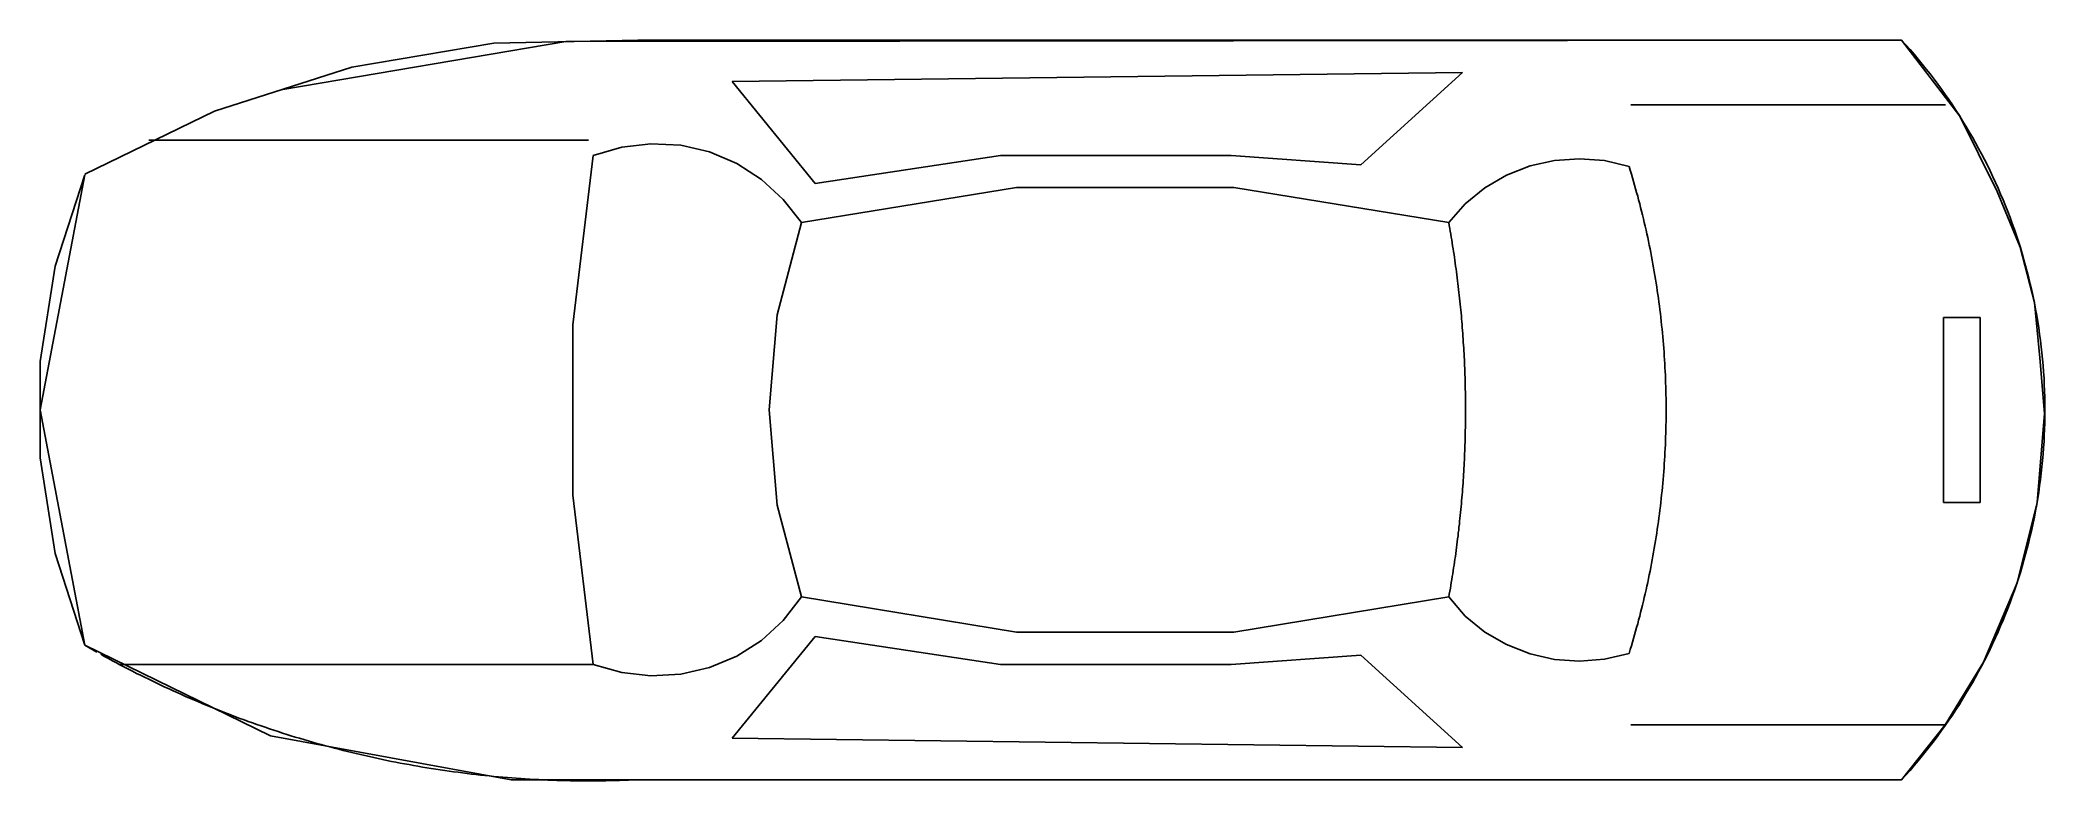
# Model space of a CAD drawing. Extents: x 2 to 214, y 800 to 878.
import ezdxf

# ---------------------------------------------------------------- set-up
doc = ezdxf.new("R2010")
doc.units = 0
doc.layers.get('0').update_dxf_attribs({"linetype": 'CONTINUOUS'})

msp = doc.modelspace()

# ---------------------------------------------------------------- linework, layer by layer
at = {"color": 0}
for p, q in [((27.93, 872.91), (57.79, 877.98)), ((35.2, 875.26), (50.2, 877.79)), ((50.2, 877.79), (65.43, 878.12)), ((57.79, 877.98), (198.84, 878.12)), ((65.39, 878.12), (198.84, 878.12)), ((198.84, 878.12), (204.98, 870.1)), ((199.28, 877.63), (198.84, 878.12)), ((199.73, 877.12), (199.28, 877.63)), ((200.16, 876.62), (199.73, 877.12)), ((200.59, 876.1), (200.16, 876.62)), ((20.72, 870.62), (35.2, 875.26)), ((152.48, 874.7), (75.37, 873.76)), ((141.75, 864.95), (152.48, 874.7)), ((201.02, 875.59), (200.59, 876.1)), ((201.44, 875.06), (201.02, 875.59)), ((201.85, 874.54), (201.44, 875.06)), ((202.26, 874), (201.85, 874.54)), ((75.37, 873.76), (84.14, 862.98)), ((202.66, 873.47), (202.26, 874)), ((203.05, 872.93), (202.66, 873.47)), ((203.44, 872.38), (203.05, 872.93)), ((203.82, 871.83), (203.44, 872.38)), ((7.03, 863.96), (20.72, 870.62)), ((203.48, 871.27), (170.25, 871.27)), ((204.2, 871.28), (203.82, 871.83)), ((204.56, 870.72), (204.2, 871.28)), ((204.93, 870.15), (204.56, 870.72)), ((205.28, 869.59), (204.93, 870.15)), ((204.98, 870.1), (208.92, 862.13)), ((205.63, 869.02), (205.28, 869.59)), ((205.97, 868.44), (205.63, 869.02)), ((206.31, 867.86), (205.97, 868.44)), ((206.64, 867.28), (206.31, 867.86)), ((13.78, 867.57), (60.18, 867.57)), ((58.54, 848.07), (60.7, 865.93)), ((60.7, 865.93), (63.7, 866.82)), ((60.7, 865.93), (60.7, 865.93)), ((63.7, 866.82), (66.79, 867.15)), ((66.79, 867.15), (69.93, 867.01)), ((69.93, 867.01), (72.98, 866.31)), ((72.98, 866.31), (75.84, 865.09)), ((84.14, 862.98), (103.68, 865.93)), ((103.68, 865.93), (128.06, 865.93)), ((128.06, 865.93), (141.75, 864.95)), ((206.96, 866.69), (206.64, 867.28)), ((207.28, 866.1), (206.96, 866.69)), ((207.59, 865.51), (207.28, 866.1)), ((2.29, 839.07), (7.03, 863.91)), ((3.89, 854.26), (7.03, 863.91)), ((7.03, 863.91), (7.03, 863.91)), ((75.84, 865.09), (78.47, 863.4)), ((154.82, 862.51), (157.12, 863.87)), ((157.12, 863.87), (159.61, 864.85)), ((159.61, 864.85), (162.18, 865.41)), ((162.18, 865.41), (164.81, 865.6)), ((164.81, 865.6), (167.48, 865.41)), ((167.48, 865.41), (170.06, 864.76)), ((170.18, 864.37), (170.06, 864.76)), ((170.06, 864.76), (170.06, 864.76)), ((170.3, 863.98), (170.18, 864.37)), ((170.41, 863.59), (170.3, 863.98)), ((207.89, 864.91), (207.59, 865.51)), ((208.18, 864.31), (207.89, 864.91)), ((208.47, 863.7), (208.18, 864.31)), ((208.75, 863.1), (208.47, 863.7)), ((78.47, 863.4), (80.76, 861.29)), ((82.68, 858.85), (105.37, 862.56)), ((105.37, 862.56), (128.34, 862.56)), ((128.34, 862.56), (151.03, 858.85)), ((152.76, 860.82), (154.82, 862.51)), ((170.53, 863.2), (170.41, 863.59)), ((170.64, 862.81), (170.53, 863.2)), ((170.75, 862.42), (170.64, 862.81)), ((170.86, 862.03), (170.75, 862.42)), ((170.97, 861.63), (170.86, 862.03)), ((171.07, 861.24), (170.97, 861.63)), ((209.03, 862.49), (208.75, 863.1)), ((208.92, 862.13), (211.36, 856.27)), ((209.29, 861.87), (209.03, 862.49)), ((209.55, 861.25), (209.29, 861.87)), ((80.76, 861.29), (82.68, 858.85)), ((151.03, 858.85), (152.76, 860.82)), ((171.18, 860.84), (171.07, 861.24)), ((171.28, 860.45), (171.18, 860.84)), ((171.38, 860.05), (171.28, 860.45)), ((171.48, 859.66), (171.38, 860.05)), ((171.57, 859.26), (171.48, 859.66)), ((209.8, 860.63), (209.55, 861.25)), ((210.05, 860.01), (209.8, 860.63)), ((210.29, 859.39), (210.05, 860.01)), ((210.52, 858.76), (210.29, 859.39)), ((80.11, 849.1), (82.68, 858.85)), ((151.07, 858.55), (151.02, 858.85)), ((151.03, 858.85), (151.03, 858.85)), ((151.13, 858.24), (151.07, 858.55)), ((151.18, 857.94), (151.13, 858.24)), ((151.23, 857.63), (151.18, 857.94)), ((151.28, 857.33), (151.23, 857.63)), ((151.34, 857.02), (151.28, 857.33)), ((171.67, 858.87), (171.57, 859.26)), ((171.76, 858.47), (171.67, 858.87)), ((171.85, 858.07), (171.76, 858.47)), ((171.94, 857.67), (171.85, 858.07)), ((172.03, 857.28), (171.94, 857.67)), ((172.11, 856.88), (172.03, 857.28)), ((210.74, 858.13), (210.52, 858.76)), ((210.96, 857.49), (210.74, 858.13)), ((211.17, 856.86), (210.96, 857.49)), ((151.39, 856.71), (151.34, 857.02)), ((151.43, 856.41), (151.39, 856.71)), ((151.48, 856.1), (151.43, 856.41)), ((151.53, 855.79), (151.48, 856.1)), ((151.58, 855.49), (151.53, 855.79)), ((151.62, 855.18), (151.58, 855.49)), ((151.67, 854.87), (151.62, 855.18)), ((172.19, 856.48), (172.11, 856.88)), ((172.28, 856.08), (172.19, 856.48)), ((172.35, 855.68), (172.28, 856.08)), ((172.43, 855.28), (172.35, 855.68)), ((172.51, 854.88), (172.43, 855.28)), ((211.37, 856.22), (211.17, 856.86)), ((211.36, 856.27), (212.86, 850.41)), ((211.56, 855.58), (211.37, 856.22)), ((211.75, 854.93), (211.56, 855.58)), ((2.29, 844.18), (3.89, 854.26)), ((151.71, 854.56), (151.67, 854.87)), ((151.75, 854.26), (151.71, 854.56)), ((151.79, 853.95), (151.75, 854.26)), ((151.84, 853.64), (151.79, 853.95)), ((151.88, 853.33), (151.84, 853.64)), ((151.92, 853.03), (151.88, 853.33)), ((172.58, 854.48), (172.51, 854.88)), ((172.65, 854.08), (172.58, 854.48)), ((172.72, 853.67), (172.65, 854.08)), ((172.79, 853.27), (172.72, 853.67)), ((172.86, 852.87), (172.79, 853.27)), ((211.93, 854.29), (211.75, 854.93)), ((212.1, 853.64), (211.93, 854.29)), ((212.27, 852.99), (212.1, 853.64)), ((151.95, 852.72), (151.92, 853.03)), ((151.99, 852.41), (151.95, 852.72)), ((152.03, 852.1), (151.99, 852.41)), ((152.06, 851.79), (152.03, 852.1)), ((152.1, 851.49), (152.06, 851.79)), ((152.13, 851.18), (152.1, 851.49)), ((152.17, 850.87), (152.13, 851.18)), ((172.92, 852.47), (172.86, 852.87)), ((172.98, 852.06), (172.92, 852.47)), ((173.04, 851.66), (172.98, 852.06)), ((173.1, 851.26), (173.04, 851.66)), ((173.16, 850.86), (173.1, 851.26)), ((212.42, 852.34), (212.27, 852.99)), ((212.57, 851.69), (212.42, 852.34)), ((212.72, 851.04), (212.57, 851.69)), ((212.85, 850.38), (212.72, 851.04)), ((79.26, 839.07), (80.11, 849.1)), ((152.2, 850.56), (152.17, 850.87)), ((152.23, 850.25), (152.2, 850.56)), ((152.26, 849.94), (152.23, 850.25)), ((152.29, 849.63), (152.26, 849.94)), ((152.32, 849.32), (152.29, 849.63)), ((152.35, 849.01), (152.32, 849.32)), ((152.38, 848.71), (152.35, 849.01)), ((173.21, 850.45), (173.16, 850.86)), ((173.27, 850.05), (173.21, 850.45)), ((173.32, 849.64), (173.27, 850.05)), ((173.37, 849.24), (173.32, 849.64)), ((173.41, 848.83), (173.37, 849.24)), ((173.46, 848.43), (173.41, 848.83)), ((203.25, 829.32), (203.25, 848.82)), ((203.25, 848.82), (207.14, 848.82)), ((207.14, 848.82), (207.14, 829.32)), ((212.98, 849.72), (212.85, 850.38)), ((212.86, 850.41), (213.42, 844.56)), ((213.1, 849.06), (212.98, 849.72)), ((213.21, 848.4), (213.1, 849.06)), ((58.54, 830.07), (58.54, 848.07)), ((152.4, 848.4), (152.38, 848.71)), ((152.43, 848.09), (152.4, 848.4)), ((152.45, 847.78), (152.43, 848.09)), ((152.48, 847.47), (152.45, 847.78)), ((152.5, 847.16), (152.48, 847.47)), ((152.52, 846.85), (152.5, 847.16)), ((152.54, 846.54), (152.52, 846.85)), ((173.5, 848.02), (173.46, 848.43)), ((173.54, 847.62), (173.5, 848.02)), ((173.58, 847.21), (173.54, 847.62)), ((173.62, 846.81), (173.58, 847.21)), ((173.65, 846.4), (173.62, 846.81)), ((213.31, 847.74), (213.21, 848.4)), ((213.41, 847.08), (213.31, 847.74)), ((213.5, 846.42), (213.41, 847.08)), ((152.56, 846.23), (152.54, 846.54)), ((152.58, 845.92), (152.56, 846.23)), ((152.6, 845.61), (152.58, 845.92)), ((152.62, 845.3), (152.6, 845.61)), ((152.64, 844.99), (152.62, 845.3)), ((152.65, 844.68), (152.64, 844.99)), ((152.67, 844.37), (152.65, 844.68)), ((173.69, 845.99), (173.65, 846.4)), ((173.72, 845.59), (173.69, 845.99)), ((173.75, 845.18), (173.72, 845.59)), ((173.78, 844.77), (173.75, 845.18)), ((173.8, 844.37), (173.78, 844.77)), ((213.58, 845.75), (213.5, 846.42)), ((213.65, 845.09), (213.58, 845.75)), ((213.72, 844.42), (213.65, 845.09)), ((2.29, 834.01), (2.29, 844.18)), ((152.68, 844.06), (152.67, 844.37)), ((152.7, 843.75), (152.68, 844.06)), ((152.71, 843.44), (152.7, 843.75)), ((152.72, 843.13), (152.71, 843.44)), ((152.73, 842.82), (152.72, 843.13)), ((152.74, 842.51), (152.73, 842.82)), ((152.75, 842.2), (152.74, 842.51)), ((173.83, 843.96), (173.8, 844.37)), ((173.85, 843.55), (173.83, 843.96)), ((173.87, 843.15), (173.85, 843.55)), ((173.89, 842.74), (173.87, 843.15)), ((173.9, 842.33), (173.89, 842.74)), ((213.42, 844.56), (213.93, 838.7)), ((213.77, 843.75), (213.72, 844.42)), ((213.82, 843.09), (213.77, 843.75)), ((213.87, 842.42), (213.82, 843.09)), ((152.76, 841.89), (152.75, 842.2)), ((152.77, 841.58), (152.76, 841.89)), ((152.77, 841.27), (152.77, 841.58)), ((152.78, 840.96), (152.77, 841.27)), ((152.78, 840.65), (152.78, 840.96)), ((152.79, 840.34), (152.78, 840.65)), ((152.79, 840.03), (152.79, 840.34)), ((173.92, 841.92), (173.9, 842.33)), ((173.93, 841.52), (173.92, 841.92)), ((173.94, 841.11), (173.93, 841.52)), ((173.95, 840.7), (173.94, 841.11)), ((173.96, 840.29), (173.95, 840.7)), ((213.9, 841.75), (213.87, 842.42)), ((213.93, 841.08), (213.9, 841.75)), ((213.95, 840.41), (213.93, 841.08)), ((213.96, 839.74), (213.95, 840.41)), ((7.03, 814.23), (2.29, 839.07)), ((80.11, 829.04), (79.26, 839.07)), ((152.79, 839.71), (152.79, 840.03)), ((152.8, 839.4), (152.79, 839.71)), ((152.79, 838.47), (152.8, 838.78)), ((152.79, 838.16), (152.79, 838.47)), ((152.8, 839.09), (152.8, 839.4)), ((152.8, 838.78), (152.8, 839.09)), ((173.96, 839.89), (173.96, 840.29)), ((173.96, 839.48), (173.96, 839.89)), ((173.97, 839.07), (173.96, 839.48)), ((173.96, 838.66), (173.97, 839.07)), ((173.96, 838.26), (173.96, 838.66)), ((173.96, 837.85), (173.96, 838.26)), ((213.93, 838.7), (213.14, 829.32)), ((213.95, 837.73), (213.96, 838.4)), ((213.96, 839.07), (213.96, 839.74)), ((213.96, 838.4), (213.96, 839.07)), ((152.75, 835.99), (152.76, 836.3)), ((152.76, 836.3), (152.77, 836.61)), ((152.77, 836.92), (152.78, 837.23)), ((152.77, 836.61), (152.77, 836.92)), ((152.78, 837.54), (152.79, 837.85)), ((152.78, 837.23), (152.78, 837.54)), ((152.79, 837.85), (152.79, 838.16)), ((173.9, 835.81), (173.92, 836.22)), ((173.92, 836.22), (173.93, 836.63)), ((173.93, 836.63), (173.94, 837.03)), ((173.94, 837.03), (173.95, 837.44)), ((173.95, 837.44), (173.96, 837.85)), ((213.87, 835.73), (213.9, 836.39)), ((213.9, 836.39), (213.93, 837.06)), ((213.93, 837.06), (213.95, 837.73)), ((3.89, 823.93), (2.29, 834.01)), ((152.67, 833.82), (152.69, 834.13)), ((152.69, 834.13), (152.7, 834.44)), ((152.7, 834.44), (152.71, 834.75)), ((152.71, 834.75), (152.72, 835.06)), ((152.72, 835.06), (152.73, 835.37)), ((152.73, 835.37), (152.74, 835.68)), ((152.74, 835.68), (152.75, 835.99)), ((173.8, 833.78), (173.83, 834.18)), ((173.83, 834.18), (173.85, 834.59)), ((173.85, 834.59), (173.87, 835)), ((173.87, 835), (173.89, 835.4)), ((173.89, 835.4), (173.9, 835.81)), ((213.72, 833.72), (213.77, 834.39)), ((213.77, 834.39), (213.82, 835.06)), ((213.82, 835.06), (213.87, 835.73)), ((152.55, 831.65), (152.57, 831.96)), ((152.57, 831.96), (152.59, 832.27)), ((152.59, 832.27), (152.61, 832.58)), ((152.61, 832.58), (152.62, 832.89)), ((152.62, 832.89), (152.64, 833.2)), ((152.64, 833.2), (152.66, 833.51)), ((152.66, 833.51), (152.67, 833.82)), ((173.65, 831.74), (173.69, 832.15)), ((173.69, 832.15), (173.72, 832.56)), ((173.72, 832.56), (173.75, 832.96)), ((173.75, 832.96), (173.78, 833.37)), ((173.78, 833.37), (173.8, 833.78)), ((213.5, 831.73), (213.58, 832.39)), ((213.58, 832.39), (213.65, 833.06)), ((213.65, 833.06), (213.72, 833.72)), ((60.7, 812.21), (58.54, 830.07)), ((152.38, 829.48), (152.41, 829.79)), ((152.41, 829.79), (152.43, 830.1)), ((152.43, 830.1), (152.46, 830.41)), ((152.46, 830.41), (152.48, 830.72)), ((152.48, 830.72), (152.5, 831.03)), ((152.5, 831.03), (152.53, 831.34)), ((152.53, 831.34), (152.55, 831.65)), ((173.46, 829.71), (173.5, 830.12)), ((173.5, 830.12), (173.54, 830.53)), ((173.54, 830.53), (173.58, 830.93)), ((173.58, 830.93), (173.62, 831.34)), ((173.62, 831.34), (173.65, 831.74)), ((213.21, 829.74), (213.31, 830.4)), ((213.31, 830.4), (213.41, 831.06)), ((213.41, 831.06), (213.5, 831.73)), ((82.68, 819.34), (80.11, 829.04)), ((152.2, 827.63), (152.24, 827.94)), ((152.24, 827.94), (152.27, 828.25)), ((152.27, 828.25), (152.3, 828.56)), ((152.3, 828.56), (152.33, 828.87)), ((152.33, 828.87), (152.35, 829.17)), ((152.35, 829.17), (152.38, 829.48)), ((173.16, 827.29), (173.21, 827.69)), ((173.21, 827.69), (173.27, 828.1)), ((173.27, 828.1), (173.32, 828.5)), ((173.32, 828.5), (173.37, 828.91)), ((173.37, 828.91), (173.41, 829.31)), ((173.41, 829.31), (173.46, 829.71)), ((207.14, 829.32), (203.25, 829.32)), ((213.14, 829.32), (211.03, 820.84)), ((212.72, 827.11), (212.85, 827.76)), ((212.85, 827.76), (212.98, 828.42)), ((212.98, 828.42), (213.1, 829.08)), ((213.1, 829.08), (213.21, 829.74)), ((151.96, 825.47), (152, 825.78)), ((152, 825.78), (152.03, 826.09)), ((152.03, 826.09), (152.07, 826.4)), ((152.07, 826.4), (152.1, 826.7)), ((152.1, 826.7), (152.14, 827.01)), ((152.14, 827.01), (152.17, 827.32)), ((152.17, 827.32), (152.2, 827.63)), ((172.86, 825.27), (172.92, 825.67)), ((172.92, 825.67), (172.98, 826.08)), ((172.98, 826.08), (173.04, 826.48)), ((173.04, 826.48), (173.1, 826.88)), ((173.1, 826.88), (173.16, 827.29)), ((212.27, 825.15), (212.42, 825.8)), ((212.42, 825.8), (212.57, 826.45)), ((212.57, 826.45), (212.72, 827.11)), ((7.03, 814.23), (3.89, 823.93)), ((151.67, 823.32), (151.72, 823.62)), ((151.72, 823.62), (151.76, 823.93)), ((151.76, 823.93), (151.8, 824.24)), ((151.8, 824.24), (151.84, 824.55)), ((151.84, 824.55), (151.88, 824.85)), ((151.88, 824.85), (151.92, 825.16)), ((151.92, 825.16), (151.96, 825.47)), ((172.51, 823.26), (172.58, 823.67)), ((172.58, 823.67), (172.65, 824.07)), ((172.65, 824.07), (172.72, 824.47)), ((172.72, 824.47), (172.79, 824.87)), ((172.79, 824.87), (172.86, 825.27)), ((211.75, 823.21), (211.93, 823.85)), ((211.93, 823.85), (212.1, 824.5)), ((212.1, 824.5), (212.27, 825.15)), ((151.34, 821.17), (151.39, 821.48)), ((151.39, 821.48), (151.44, 821.78)), ((151.44, 821.78), (151.49, 822.09)), ((151.49, 822.09), (151.54, 822.4)), ((151.54, 822.4), (151.58, 822.7)), ((151.58, 822.7), (151.63, 823.01)), ((151.63, 823.01), (151.67, 823.32)), ((172.11, 821.27), (172.19, 821.66)), ((172.19, 821.66), (172.28, 822.06)), ((172.28, 822.06), (172.35, 822.46)), ((172.35, 822.46), (172.43, 822.86)), ((172.43, 822.86), (172.51, 823.26)), ((210.96, 820.65), (211.17, 821.29)), ((211.17, 821.29), (211.37, 821.92)), ((211.37, 821.92), (211.56, 822.56)), ((211.56, 822.56), (211.75, 823.21)), ((82.68, 819.34), (80.76, 816.85)), ((105.37, 815.63), (82.68, 819.34)), ((82.68, 819.34), (82.68, 819.34)), ((151.03, 819.34), (128.34, 815.63)), ((151.03, 819.34), (151.08, 819.64)), ((151.03, 819.34), (151.03, 819.34)), ((152.76, 817.32), (151.03, 819.34)), ((151.08, 819.64), (151.14, 819.94)), ((151.14, 819.94), (151.19, 820.25)), ((151.19, 820.25), (151.24, 820.56)), ((151.24, 820.56), (151.29, 820.86)), ((151.29, 820.86), (151.34, 821.17)), ((171.57, 818.88), (171.67, 819.28)), ((171.67, 819.28), (171.76, 819.67)), ((171.76, 819.67), (171.85, 820.07)), ((171.85, 820.07), (171.94, 820.47)), ((171.94, 820.47), (172.03, 820.87)), ((172.03, 820.87), (172.11, 821.27)), ((211.03, 820.84), (207.47, 812.45)), ((210.29, 818.76), (210.52, 819.39)), ((210.52, 819.39), (210.74, 820.02)), ((210.74, 820.02), (210.96, 820.65)), ((154.82, 815.63), (152.76, 817.32)), ((171.07, 816.9), (171.18, 817.3)), ((171.18, 817.3), (171.28, 817.69)), ((171.28, 817.69), (171.38, 818.09)), ((171.38, 818.09), (171.48, 818.48)), ((171.48, 818.48), (171.57, 818.88)), ((209.55, 816.89), (209.81, 817.51)), ((209.81, 817.51), (210.05, 818.13)), ((210.05, 818.13), (210.29, 818.76)), ((75.37, 804.43), (84.14, 815.16)), ((80.76, 816.85), (78.47, 814.74)), ((84.14, 815.16), (103.68, 812.21)), ((128.34, 815.63), (105.37, 815.63)), ((157.12, 814.32), (154.82, 815.63)), ((170.41, 814.55), (170.53, 814.94)), ((170.53, 814.94), (170.64, 815.33)), ((170.64, 815.33), (170.75, 815.72)), ((170.75, 815.72), (170.86, 816.12)), ((170.86, 816.12), (170.97, 816.51)), ((170.97, 816.51), (171.07, 816.9)), ((208.47, 814.44), (208.75, 815.05)), ((208.75, 815.05), (209.03, 815.66)), ((209.03, 815.66), (209.29, 816.27)), ((209.29, 816.27), (209.55, 816.89)), ((26.62, 804.66), (7.03, 814.23)), ((7.03, 814.23), (7.45, 813.98)), ((7.45, 813.98), (7.87, 813.74)), ((7.87, 813.74), (8.28, 813.51)), ((8.7, 813.28), (9.11, 813.05)), ((9.11, 813.05), (9.53, 812.82)), ((9.53, 812.82), (9.95, 812.59)), ((75.84, 813.1), (72.98, 811.88)), ((78.47, 814.74), (75.84, 813.1)), ((128.06, 812.21), (141.75, 813.2)), ((141.75, 813.2), (152.48, 803.45)), ((159.61, 813.34), (157.12, 814.32)), ((162.18, 812.73), (159.61, 813.34)), ((170.06, 813.38), (167.48, 812.77)), ((170.06, 813.38), (170.18, 813.77)), ((170.18, 813.77), (170.3, 814.16)), ((170.3, 814.16), (170.41, 814.55)), ((207.59, 812.64), (207.89, 813.23)), ((207.89, 813.23), (208.18, 813.83)), ((208.18, 813.83), (208.47, 814.44)), ((9.95, 812.59), (10.37, 812.37)), ((10.37, 812.37), (10.79, 812.14)), ((10.59, 812.21), (60.7, 812.21)), ((10.79, 812.14), (11.21, 811.92)), ((11.21, 811.92), (11.63, 811.7)), ((11.63, 811.7), (12.06, 811.49)), ((12.06, 811.49), (12.48, 811.27)), ((12.48, 811.27), (12.91, 811.06)), ((12.91, 811.06), (13.33, 810.85)), ((13.33, 810.85), (13.76, 810.64)), ((63.7, 811.37), (60.7, 812.21)), ((66.79, 810.99), (63.7, 811.37)), ((69.93, 811.18), (66.79, 810.99)), ((72.98, 811.88), (69.93, 811.18)), ((103.68, 812.21), (128.06, 812.21)), ((164.81, 812.54), (162.18, 812.73)), ((167.48, 812.77), (164.81, 812.54)), ((207.47, 812.45), (203.43, 805.84)), ((206.31, 810.28), (206.64, 810.86)), ((206.64, 810.86), (206.96, 811.45)), ((206.96, 811.45), (207.28, 812.04)), ((207.28, 812.04), (207.59, 812.64)), ((13.76, 810.64), (14.19, 810.43)), ((14.19, 810.43), (14.62, 810.23)), ((14.62, 810.23), (15.05, 810.02)), ((15.05, 810.02), (15.48, 809.82)), ((15.48, 809.82), (15.91, 809.62)), ((15.91, 809.62), (16.34, 809.42)), ((16.34, 809.42), (16.78, 809.23)), ((16.78, 809.23), (17.21, 809.03)), ((17.21, 809.03), (17.65, 808.84)), ((17.65, 808.84), (18.08, 808.65)), ((18.08, 808.65), (18.52, 808.46)), ((205.28, 808.56), (205.63, 809.13)), ((205.63, 809.13), (205.97, 809.7)), ((205.97, 809.7), (206.31, 810.28)), ((18.52, 808.46), (18.96, 808.28)), ((18.96, 808.28), (19.39, 808.09)), ((19.39, 808.09), (19.83, 807.91)), ((19.83, 807.91), (20.27, 807.73)), ((20.27, 807.73), (20.72, 807.55)), ((20.72, 807.55), (21.16, 807.38)), ((21.16, 807.38), (21.6, 807.2)), ((21.6, 807.2), (22.04, 807.03)), ((22.04, 807.03), (22.49, 806.86)), ((22.49, 806.86), (22.93, 806.69)), ((22.93, 806.69), (23.38, 806.52)), ((23.38, 806.52), (23.83, 806.36)), ((203.82, 806.31), (204.2, 806.87)), ((204.2, 806.87), (204.56, 807.43)), ((204.56, 807.43), (204.93, 807.99)), ((204.93, 807.99), (205.28, 808.56)), ((23.83, 806.36), (24.27, 806.2)), ((24.27, 806.2), (24.72, 806.04)), ((24.72, 806.04), (25.17, 805.88)), ((25.17, 805.88), (25.62, 805.72)), ((25.62, 805.72), (26.07, 805.57)), ((26.07, 805.57), (26.52, 805.42)), ((26.52, 805.42), (26.97, 805.27)), ((52.03, 800.02), (26.62, 804.66)), ((26.97, 805.27), (27.42, 805.12)), ((27.42, 805.12), (27.88, 804.97)), ((27.88, 804.97), (28.33, 804.83)), ((28.33, 804.83), (28.78, 804.68)), ((28.78, 804.68), (29.24, 804.54)), ((29.24, 804.54), (29.69, 804.41)), ((29.69, 804.41), (30.15, 804.27)), ((152.48, 803.45), (75.37, 804.43)), ((203.43, 805.84), (170.25, 805.84)), ((203.43, 805.84), (198.84, 800.02)), ((202.26, 804.14), (202.66, 804.67)), ((202.66, 804.67), (203.05, 805.22)), ((203.05, 805.22), (203.44, 805.76)), ((203.44, 805.76), (203.82, 806.31)), ((30.15, 804.27), (30.61, 804.14)), ((30.61, 804.14), (31.06, 804)), ((31.06, 804), (31.52, 803.88)), ((31.52, 803.88), (31.98, 803.75)), ((31.98, 803.75), (32.44, 803.62)), ((32.44, 803.62), (32.9, 803.5)), ((32.9, 803.5), (33.36, 803.38)), ((33.36, 803.38), (33.82, 803.26)), ((33.82, 803.26), (34.28, 803.14)), ((34.28, 803.14), (34.74, 803.02)), ((34.74, 803.02), (35.2, 802.91)), ((35.2, 802.91), (35.66, 802.8)), ((35.66, 802.8), (36.13, 802.69)), ((36.13, 802.69), (36.59, 802.58)), ((36.59, 802.58), (37.06, 802.48)), ((37.06, 802.48), (37.52, 802.38)), ((37.52, 802.38), (37.98, 802.27)), ((37.98, 802.27), (38.45, 802.18)), ((200.59, 802.04), (201.02, 802.56)), ((201.02, 802.56), (201.44, 803.08)), ((201.44, 803.08), (201.85, 803.61)), ((201.85, 803.61), (202.26, 804.14)), ((38.45, 802.18), (38.92, 802.08)), ((38.92, 802.08), (39.38, 801.98)), ((39.38, 801.98), (39.85, 801.89)), ((39.85, 801.89), (40.32, 801.8)), ((40.32, 801.8), (40.78, 801.71)), ((40.78, 801.71), (41.25, 801.63)), ((41.25, 801.63), (41.72, 801.54)), ((41.72, 801.54), (42.19, 801.46)), ((42.19, 801.46), (42.66, 801.38)), ((42.66, 801.38), (43.13, 801.3)), ((43.13, 801.3), (43.6, 801.23)), ((43.6, 801.23), (44.07, 801.15)), ((44.07, 801.15), (44.54, 801.08)), ((44.54, 801.08), (45.01, 801.01)), ((45.01, 801.01), (45.48, 800.95)), ((45.48, 800.95), (45.95, 800.88)), ((45.95, 800.88), (46.42, 800.82)), ((46.42, 800.82), (46.89, 800.76)), ((46.89, 800.76), (47.37, 800.7)), ((47.37, 800.7), (47.84, 800.64)), ((47.84, 800.64), (48.31, 800.59)), ((48.31, 800.59), (48.78, 800.53)), ((48.78, 800.53), (49.26, 800.48)), ((49.26, 800.48), (49.73, 800.44)), ((49.73, 800.44), (50.2, 800.39)), ((50.2, 800.39), (50.68, 800.35)), ((50.68, 800.35), (51.15, 800.3)), ((51.15, 800.3), (51.63, 800.27)), ((51.63, 800.27), (52.1, 800.23)), ((52.1, 800.23), (52.57, 800.19)), ((52.57, 800.19), (53.05, 800.16)), ((53.05, 800.16), (53.52, 800.13)), ((53.52, 800.13), (54, 800.1)), ((198.84, 800.02), (199.28, 800.52)), ((199.28, 800.52), (199.73, 801.02)), ((199.73, 801.02), (200.16, 801.53)), ((200.16, 801.53), (200.59, 802.04)), ((198.84, 800.02), (52.03, 800.02)), ((54, 800.1), (54.47, 800.07)), ((54.47, 800.07), (54.95, 800.05)), ((54.95, 800.05), (55.43, 800.02)), ((55.43, 800.02), (55.9, 800)), ((55.9, 800), (56.38, 799.99)), ((56.38, 799.99), (56.85, 799.97)), ((56.85, 799.97), (57.33, 799.96)), ((57.33, 799.96), (57.8, 799.94)), ((57.8, 799.94), (58.28, 799.93)), ((58.28, 799.93), (58.75, 799.93)), ((58.75, 799.93), (59.23, 799.92)), ((59.23, 799.92), (59.7, 799.92)), ((59.7, 799.92), (60.18, 799.92)), ((60.18, 799.92), (60.6, 799.92)), ((60.6, 799.92), (61.08, 799.92)), ((61.08, 799.92), (61.56, 799.92)), ((61.56, 799.92), (62.03, 799.93)), ((62.03, 799.93), (62.51, 799.94)), ((62.51, 799.94), (62.98, 799.95)), ((62.98, 799.95), (63.46, 799.96)), ((63.46, 799.96), (63.93, 799.98)), ((63.93, 799.98), (64.41, 800)), ((64.41, 800), (64.88, 800.02)), ((64.88, 800.02), (65.36, 800.04)), ((65.36, 800.04), (65.39, 800.04)), ((65.43, 800.02), (198.84, 800.02))]:
    msp.add_line(p, q, dxfattribs=at)

doc.saveas('drawing.dxf')
